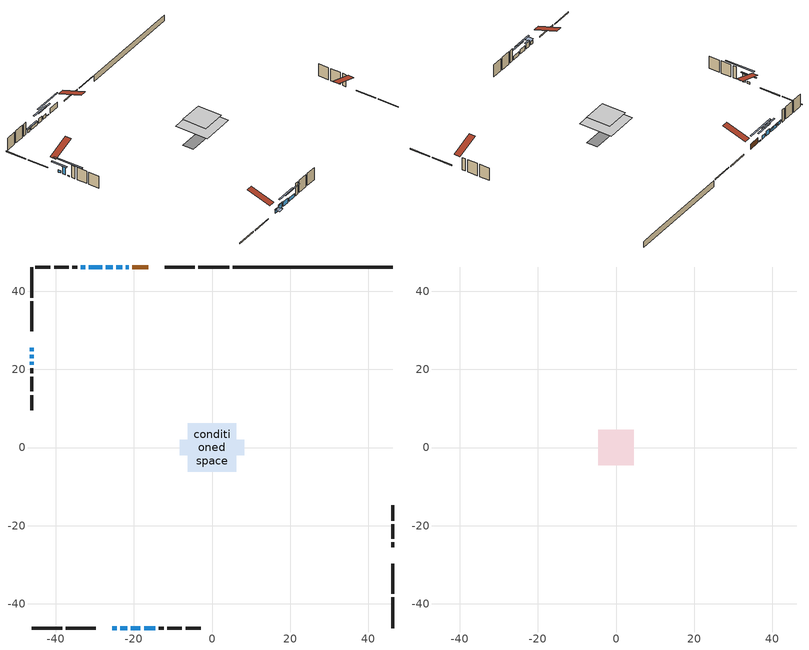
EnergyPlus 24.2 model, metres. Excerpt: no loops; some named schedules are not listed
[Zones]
conditioned space
 floor outside (Floor1 construction): -2.18,-2.18 -2.18,2.18 2.18,2.18 2.18,-2.18 z0.31
 floor adiabatic (AdiabaticFloorConstruction): -6.24,-6.24 -6.24,6.24 6.24,6.24 6.24,-6.24 z2.75
 floor foundation (Slab1 construction): -8.21,-2 -8.21,2 8.21,2 8.21,-2 z-2.01
 wall outside (RimJoist1 construction): 4.4,46.17 -3.49,46.17 / -46.17,-46.17 -38.29,-46.17 / -46.17,46.17 -46.17,38.29 / 46.17,-46.17 46.17,-38.29 z0.31:0.61
 wall outside (RimJoist2 construction): -4.41,46.17 -12.07,46.17 / -37.36,-46.17 -29.7,-46.17 / -46.17,37.36 -46.17,29.7 / 46.17,-37.36 46.17,-29.7 z0.31:0.61
 wall outside (AdiabaticWallConstruction 1): -16.26,46.17 -20.37,46.17 z0.31:2.34
 wall outside (AdiabaticWallConstruction): -25.51,-46.17 -24.39,-46.17 / -32.43,46.17 -33.6,46.17 z0.31:1.48; -23.47,-46.17 -21.74,-46.17 z0.31:2.29; -46.17,25.51 -46.17,24.65 z0.31:1.17; -46.17,23.72 -46.17,22.8 z0.31:3.36; -21.3,46.17 -22.04,46.17 / -46.17,21.88 -46.17,21.14 z0.31:0.57; -22.97,46.17 -24.44,46.17 / -17.39,-46.17 -14.49,-46.17 z0.31:1.63; -25.37,46.17 -27.12,46.17 z0.31:2.09; -20.81,-46.17 -18.32,-46.17 z0.31:2.04; -28.05,46.17 -31.51,46.17 z0.31:1.45
 wall outside (Wall1 construction): -34.53,46.17 -35.76,46.17 / -13.57,-46.17 -12.33,-46.17 / -46.17,20.21 -46.17,18.98 / 46.17,-25.51 46.17,-24.28 z0.31:5.19
 wall outside (Wall2 construction): -36.69,46.17 -40.39,46.17 / -11.4,-46.17 -7.7,-46.17 / -46.17,18.05 -46.17,14.35 / 46.17,-23.35 46.17,-19.65 z0.31:5.19
 wall outside (Wall3 construction): -41.32,46.17 -45.24,46.17 / -6.77,-46.17 -2.85,-46.17 / -46.17,13.42 -46.17,9.5 / 46.17,-18.72 46.17,-14.8 z0.31:5.19
 wall foundation (FoundationWall1 construction): 5.33,46.17,-2.01 5.33,46.17,0.31 42.09,46.17,0.31 42.09,46.17,0.22 46.17,46.17,0.22 46.17,46.17,-2.01
 window (WindowConstruction 9): -25.51,-46.17 -24.4,-46.17 z0.31:1.48
 window (WindowConstruction 6): -23.47,-46.17 -21.74,-46.17 z0.31:2.29
 window (WindowConstruction 7): -46.17,25.51 -46.17,24.65 z0.31:1.17
 window (WindowConstruction 8): -46.17,23.72 -46.17,22.81 z0.31:3.36
 window (WindowConstruction 10): -21.3,46.17 -22.04,46.17 z0.31:0.56
 window (WindowConstruction 11): -46.17,21.88 -46.17,21.14 z0.31:0.56
 window (WindowConstruction): -22.97,46.17 -24.44,46.17 z0.31:1.63
 window (WindowConstruction 1): -25.37,46.17 -27.12,46.17 z0.31:2.09
 window (WindowConstruction 2): -20.81,-46.17 -18.32,-46.17 z0.31:2.04
 window (WindowConstruction 3): -28.05,46.17 -31.51,46.17 z0.31:1.45
 window (WindowConstruction 4): -32.43,46.17 -33.6,46.17 z0.31:1.48
 window (WindowConstruction 5): -17.39,-46.17 -14.49,-46.17 z0.31:1.63
 door (Door): -16.26,46.17 -20.37,46.17 z0.31:2.34
 ceiling adiabatic (AdiabaticFloorConstruction): 6.24,-6.24 6.24,6.24 -6.24,6.24 -6.24,-6.24 z2.75
attic - vented
 floor to conditioned space (Floor2 construction Reversed): -4.54,-4.54 -4.54,4.54 4.54,4.54 4.54,-4.54 z5.19
 roof outside (Roof1 construction): -15.33,46.17,5.19 -15.33,37.33,8.14 -13,37.33,8.14 -13,46.17,5.19; -26.44,-46.17,5.19 -26.44,-37.33,8.14 -28.77,-37.33,8.14 -28.77,-46.17,5.19; -46.17,26.44,5.19 -37.33,26.44,8.14 -37.33,28.77,8.14 -46.17,28.77,5.19; 46.17,-26.44,5.19 37.33,-26.44,8.14 37.33,-28.77,8.14 46.17,-28.77,5.19
shading: -24,-46.17 -25.91,-46.17 -25.91,-48.15 -24,-48.15 z1.88; -21.54,-46.17 -23.67,-46.17 -23.67,-46.58 -21.54,-46.58 z2.49; -46.17,22.04 -46.17,28.12 -46.58,28.12 -46.58,22.04 z3.78; -46.17,22.6 -46.17,23.92 -46.58,23.92 -46.58,22.6 z3.56; -27.39,46.17 -15.95,46.17 -15.95,46.58 -27.39,46.58 z5.91; -46.17,15.79 -46.17,27.23 -46.58,27.23 -46.58,15.79 z5.91; -27.05,46.17 -20.36,46.17 -20.36,46.58 -27.05,46.58 z4.24; -29.73,46.17 -22.76,46.17 -22.76,46.58 -29.73,46.58 z4.7; -15.71,-46.17 -23.42,-46.17 -23.42,-46.58 -15.71,-46.58 z4.65; -31.71,46.17 -27.85,46.17 -27.85,46.58 -31.71,46.58 z1.65; -33.8,46.17 -32.23,46.17 -32.23,46.58 -33.8,46.58 z1.68; -11.89,-46.17 -20,-46.17 -20,-46.58 -11.89,-46.58 z4.24
[Building]
Building 1: Terrain=Suburbs
[Site:Location]
Toronto City Centre_ON: Latitude {deg}=43.63; Longitude {deg}=-79.39; Time Zone {hr}=-5; Elevation {m}=77; Keep Site Location Information=Yes
[Site:GroundTemperature:Shallow]
5.01852, 3.26908, 3.12898, 3.95918, 7.29196, 10.6092, 13.4851, 15.3069, 15.4617, 13.9799, 11.1774, 7.9619
[Site:WaterMainsTemperature]
Calculation Method=Schedule; Temperature Schedule=mains temperature schedule
[Material] Roughness=Rough; Thermal Absorptance=0.9
Name | Thickness {m} | Conductivity {W/m-K} | Density {kg/m3} | Specific Heat {J/kg-K} | Solar Absorptance | Visible Absorptance
asphalt or fiberglass shingles | 0.00635 | 0.162714 | 1121.4 | 1465.45 | 0.4 | 0.4
ceiling loosefill ins | 0.254 | 0.0480833 | 16.02 | 1046.75 | 0.7 | 0.7
ceiling stud and cavity | 0.1397 | 0.702079 | 65.682 | 1177.47 | 0.7 | 0.7
concrete 4.0 in. | 0.1016 | 1.803125 | 2242.8 | 837.4 | 0.7 | 0.7
concrete 8.0 in. | 0.2032 | 1.803125 | 2242.8 | 837.4 | 0.7 | 0.7
door material | 0.04445 | 0.053851 | 512.64 | 1214.23 | 0.7 | 0.7
exterior vertical ins | 0.00217412 | 0.029427 | 32.04 | 1214.23 | 0.7 | 0.7
floor covering | 0.0127 | 0.0433444 | 54.468 | 1339.84 | 0.6 | 0.6
floor rigid ins | 0.103632 | 0.029427 | 32.04 | 1214.23 | 0.7 | 0.7
floor rigid ins 1; wall rigid ins | 0.512978 | 0.029427 | 32.04 | 1214.23 | 0.7 | 0.7
floor stud and cavity | 0.1397 | 0.574091 | 92.3553 | 1139.71 | 0.7 | 0.7
floor stud and cavity 1 | 0.1397 | 1.75129 | 37.0049 | 1207.88 | 0.7 | 0.7
furniture material conditioned space 1 | 0.1524 | 0.115458 | 640.8 | 1214.23 | 0.6 | 0.6
gypsum board | 0.0127 | 0.160291 | 801 | 837.4 | 0.6 | 0.6
gypsum board 1 | 0.0127 | 0.160291 | 801 | 837.4 | 0.7 | 0.7
osb sheathing 0.5 in. | 0.0127 | 0.115458 | 512.64 | 1214.23 | 0.7 | 0.7
osb sheathing 0.75 in. | 0.01905 | 0.115458 | 512.64 | 1214.23 | 0.7 | 0.7
osb sheathing 2.0 in. | 0.0508 | 0.115458 | 512.64 | 1214.23 | 0.7 | 0.7
rim joist rigid ins | 0.051816 | 0.029427 | 32.04 | 1214.23 | 0.7 | 0.7
rim joist stud and cavity | 0.0508 | 0.0405436 | 125.044 | 1163.47 | 0.6 | 0.6
rim joist stud and cavity 1 | 0.0508 | 0.275866 | 125.044 | 1163.47 | 0.6 | 0.6
wall stud and cavity | 0.1397 | 0.0888448 | 139.0536 | 1170.24 | 0.7 | 0.7
wall stud and cavity 1 | 0.1397 | 0.0817921 | 139.0536 | 1170.24 | 0.7 | 0.7
wall stud and cavity 2 | 0.1397 | 0.0820459 | 139.0536 | 1170.24 | 0.7 | 0.7
wall stud and cavity 3 | 0.0889 | 0.380278 | 52.3479 | 1209.89 | 0.7 | 0.7
wall stud and cavity 4 | 0.0889 | 0.391764 | 83.0341 | 1211.67 | 0.7 | 0.7
wood siding | 0.0254 | 0.102417 | 544.68 | 1172.36 | 0.4 | 0.4
wood siding 1; wood siding 2; wood siding 3 | 0.0254 | 0.102417 | 544.68 | 1172.36 | 0.7 | 0.7
[WindowMaterial:SimpleGlazingSystem]
Name | U-Factor {W/m2-K} | Solar Heat Gain Coefficient
WindowMaterial | 2.9219 | 0.62
WindowMaterial 1 | 2.88953 | 0.69
WindowMaterial 10 | 7.10715 | 0.51
WindowMaterial 2 | 1.94699 | 0.66
WindowMaterial 3 | 2.958238 | 0.59
WindowMaterial 4 | 2.99117 | 0.56
WindowMaterial 5 | 2.77541 | 0.68
WindowMaterial 6 | 2.76746 | 0.65
WindowMaterial 7 | 2.95653 | 0.63
WindowMaterial 8 | 2.94348 | 0.61
WindowMaterial 9 | 2.97754 | 0.61
[Construction]
AdiabaticFloorConstruction: floor stud and cavity 1, floor rigid ins 1, osb sheathing 0.75 in., floor covering
AdiabaticWallConstruction: wood siding 2, wall rigid ins, wall stud and cavity 3, gypsum board
AdiabaticWallConstruction 1: wood siding 3, wall rigid ins, wall stud and cavity 3, gypsum board
Door: door material
Floor1 construction: floor stud and cavity, floor rigid ins, osb sheathing 0.75 in., floor covering
Floor2 construction Reversed: gypsum board, ceiling stud and cavity, ceiling loosefill ins
FoundationWall1 construction: concrete 8.0 in., gypsum board 1
furniture construction conditioned space 1: furniture material conditioned space 1
PartitionWallConstruction: gypsum board, wall stud and cavity 4, gypsum board
RimJoist1 construction: wood siding 1, rim joist rigid ins, osb sheathing 2.0 in., rim joist stud and cavity
RimJoist2 construction: wood siding 1, rim joist rigid ins, osb sheathing 2.0 in., rim joist stud and cavity 1
Roof1 construction: asphalt or fiberglass shingles
Slab1 construction: concrete 4.0 in.
Wall1 construction: wood siding, osb sheathing 0.5 in., wall stud and cavity, gypsum board
Wall2 construction: wood siding, osb sheathing 0.5 in., wall stud and cavity 1, gypsum board
Wall3 construction: wood siding, osb sheathing 0.5 in., wall stud and cavity 2, gypsum board
WindowConstruction: WindowMaterial
WindowConstruction 1: WindowMaterial 1
WindowConstruction 10; WindowConstruction 11: WindowMaterial 10
WindowConstruction 2: WindowMaterial 2
WindowConstruction 3: WindowMaterial 3
WindowConstruction 4: WindowMaterial 4
WindowConstruction 5: WindowMaterial 5
WindowConstruction 6: WindowMaterial 6
WindowConstruction 7: WindowMaterial 7
WindowConstruction 8: WindowMaterial 8
WindowConstruction 9: WindowMaterial 9
[Zone] Multiplier=1; Part of Total Floor Area=Yes
Name | Volume {m3}
attic - vented | 39.4939
conditioned space | 598.8
[Space]
Name | Zone | Volume {m3}
attic - vented 1 | attic - vented | 39.4939
conditioned space 1 | conditioned space | 598.8
[ZoneInfiltration:EffectiveLeakageArea]
infil attic - vented 1: Zone or Space=attic - vented 1; Schedule=Always On Discrete; Effective Air Leakage Area {cm2}=3473.68; Stack Coefficient=0.000205064; Wind Coefficient=9.67531e-06
[ZoneMixing]
whole house fan mix: Zone or Space=attic - vented; Schedule=Always On Continuous; Design Flow Rate Calculation Method=Flow/Zone; Design Flow Rate {m3/s}=0; Source Zone or Space=conditioned space
[SurfaceProperty:ExposedFoundationPerimeter]
Slab1: Exposed Perimeter Calculation Method=TotalExposedPerimeter; Total Exposed Perimeter {m}=40.844
[InternalMass] Zone or ZoneList=conditioned space; Space or SpaceList=conditioned space 1
Name | Construction | Surface Area {m2}
furniture mass conditioned space 1 | furniture construction conditioned space 1 | 96.1161
partition wall mass | PartitionWallConstruction | 240.29
[Lights]
interior lighting: Zone or ZoneList or Space or SpaceList=conditioned space 1; Schedule=interior lighting schedule; Design Level Calculation Method=LightingLevel; Lighting Level {W}=343.2; Return Air Fraction=0; Fraction Radiant=0.6; Fraction Visible=0.2; Fraction Replaceable=1
[People]
occupants: Zone or ZoneList or Space or SpaceList=conditioned space 1; Number of People Schedule=occupants schedule; Number of People Calculation Method=People; Number of People=3; Fraction Radiant=0.314171; Sensible Heat Fraction=0.56303; Activity Level Schedule=occupants activity schedule; Carbon Dioxide Generation Rate {m3/s-W}=0; Enable ASHRAE 55 Comfort Warnings=No; Mean Radiant Temperature Calculation Type=EnclosureAveraged
[ElectricEquipment] Zone or ZoneList or Space or SpaceList=conditioned space 1; Design Level Calculation Method=EquipmentLevel
Name | Schedule | Design Level {W} | Fraction Latent | Fraction Radiant | Fraction Lost
clothes dryer | clothes dryer schedule | 140.772 | 0.015 | 0.081 | 0.85
clothes washer | clothes washer schedule | 32.1985 | 0.03 | 0.162 | 0.7
cooking range | cooking range schedule | 215.147 | 0.08 | 0.432 | 0.2
dishwasher | dishwasher schedule | 66.8632 | 0.3 | 0.18 | 0.4
fridge | fridge schedule | 72.9452 | 0 | 0.6 | 0
mech vent house fan | mech vent house fan schedule | 0.95 | 0 | 0 | 1
mech vent house fan cfis | mech vent house fan cfis schedule | 0 | 0 | 0 | 0
misc plug loads | misc plug loads schedule | 494.7 | 0.045 | 0.513 | 0.1
whole house fan | Always On Discrete | 0 | 0 | 0 | 1
[OtherEquipment] Zone or ZoneList or Space or SpaceList=conditioned space 1; Design Level Calculation Method=EquipmentLevel
Name | Fuel Type | Schedule | Design Level {W} | Fraction Latent | Fraction Radiant | Fraction Lost
clothes dryer 1 | Electricity | clothes dryer schedule | 0 | 0.015 | 0.081 | 0.85
cooking range 1 | Electricity | cooking range schedule | 0 | 0.08 | 0.432 | 0.2
general water use latent | None | general water use schedule | 62.594 | 1 | 0 | 0
general water use sensible | None | general water use schedule | -61.6891 | 0 | 0.6 | 0
mech vent house fan latent load | None | Always On Discrete | 0 | 1 | 0 | 0
mech vent house fan sensible load | None | Always On Discrete | 0 | 0 | 0 | 0
water heater energy adjustment1 | NaturalGas | Always On Discrete | 0.01 | 0 | 0 | 1
[ZoneInfiltration:DesignFlowRate] Zone or ZoneList or Space or SpaceList=conditioned space 1; Schedule=Always On Discrete; Design Flow Rate Calculation Method=Flow/Zone; Design Flow Rate {m3/s}=0
infil flow; natural vent flow; whole house fan flow
[AvailabilityManager:Scheduled]
central ac and furnace airloop Availability Manager: Schedule=Always On Discrete
[Foundation:Kiva]
Foundation Kiva 1: Initial Indoor Air Temperature {C}=18; Wall Height Above Grade {m}=0.309982; Wall Depth Below Slab {m}=0.2032; Custom Block Material Name 1=exterior vertical ins; Custom Block Depth 1 {m}=2.31999; Custom Block X Position 1 {m}=0.2159; Custom Block Z Position 1 {m}=0
[Foundation:Kiva:Settings]
Soil Conductivity {W/m-K}=0.849921; Soil Density {kg/m3}=1842.3; Soil Specific Heat {J/kg-K}=418.7; Ground Solar Absorptivity=0.9; Ground Thermal Absorptivity=0.9; Ground Surface Roughness {m}=0.03; Far-Field Width {m}=40; Deep-Ground Boundary Condition=ZeroFlux; Deep-Ground Depth {m}=40; Minimum Cell Dimension {m}=0.2; Maximum Cell Growth Coefficient=3; Simulation Timestep=Timestep
[Exterior:Lights]
exterior lighting: Schedule=exterior lighting schedule; Design Level {W}=75.6
[EnergyManagementSystem:GlobalVariable]
central_ac_and_furnace_airloop_Fan_RTF
infil_program_Qfan
infil_program_Qinf
natural_vent_program_Qnv
natural_vent_program_Qwhf
[EnergyManagementSystem:Sensor]
Name | Output:Variable or Output:Meter Index Key | Output:Variable or Output:Meter
airflow_gain | infil flow | Infiltration Sensible Heat Gain Energy
airflow_gain_1 | natural vent flow | Infiltration Sensible Heat Gain Energy
airflow_gain_2 | whole house fan flow | Infiltration Sensible Heat Gain Energy
airflow_loss | infil flow | Infiltration Sensible Heat Loss Energy
airflow_loss_1 | natural vent flow | Infiltration Sensible Heat Loss Energy
airflow_loss_2 | whole house fan flow | Infiltration Sensible Heat Loss Energy
clg_load_cond |  | Cooling:EnergyTransfer:Zone:CONDITIONED SPACE
clg_sp_s; clg_sp_s_1 | cooling setpoint | Schedule Value
clothes_dryer_exhaust_0_sch_s | clothes dryer exhaust 0 schedule | Schedule Value
cool_season | cooling season schedule | Schedule Value
htg_load_cond |  | Heating:EnergyTransfer:Zone:CONDITIONED SPACE
htg_sp_s; htg_sp_s_1 | heating setpoint | Schedule Value
ig_ee_conv | clothes dryer | Electric Equipment Convective Heating Energy
ig_ee_conv_2 | cooking range | Electric Equipment Convective Heating Energy
ig_ee_conv_4 | fridge | Electric Equipment Convective Heating Energy
ig_ee_conv_5 | misc plug loads | Electric Equipment Convective Heating Energy
ig_ee_conv_6 | whole house fan | Electric Equipment Convective Heating Energy
ig_ee_rad | clothes dryer | Electric Equipment Radiant Heating Energy
ig_ee_rad_2 | cooking range | Electric Equipment Radiant Heating Energy
ig_ee_rad_4 | fridge | Electric Equipment Radiant Heating Energy
ig_ee_rad_5 | misc plug loads | Electric Equipment Radiant Heating Energy
ig_ee_rad_6 | whole house fan | Electric Equipment Radiant Heating Energy
ig_lgt_conv | interior lighting | Lights Convective Heating Energy
ig_lgt_rad | interior lighting | Lights Radiant Heating Energy
ig_lgt_vis | interior lighting | Lights Visible Radiation Heating Energy
ig_oe_conv | clothes dryer 1 | Other Equipment Convective Heating Energy
ig_oe_conv_1 | cooking range 1 | Other Equipment Convective Heating Energy
ig_oe_conv_2 | general water use latent | Other Equipment Convective Heating Energy
ig_oe_conv_3 | general water use sensible | Other Equipment Convective Heating Energy
ig_oe_conv_4 | water heater energy adjustment1 | Other Equipment Convective Heating Energy
ig_oe_rad | clothes dryer 1 | Other Equipment Radiant Heating Energy
ig_oe_rad_1 | cooking range 1 | Other Equipment Radiant Heating Energy
ig_oe_rad_2 | general water use latent | Other Equipment Radiant Heating Energy
ig_oe_rad_3 | general water use sensible | Other Equipment Radiant Heating Energy
ig_oe_rad_4 | water heater energy adjustment1 | Other Equipment Radiant Heating Energy
ig_ppl_conv | occupants | People Convective Heating Energy
ig_ppl_rad | occupants | People Radiant Heating Energy
im_conv | furniture mass conditioned space 1 | Surface Inside Face Convection Heat Gain Energy
im_conv_1 | partition wall mass | Surface Inside Face Convection Heat Gain Energy
im_ig | furniture mass conditioned space 1 | Surface Inside Face Internal Gains Radiation Heat Gain Energy
im_ig_1 | partition wall mass | Surface Inside Face Internal Gains Radiation Heat Gain Energy
im_lgt | furniture mass conditioned space 1 | Surface Inside Face Lights Radiation Heat Gain Energy
im_lgt_1 | partition wall mass | Surface Inside Face Lights Radiation Heat Gain Energy
im_sol | furniture mass conditioned space 1 | Surface Inside Face Solar Radiation Heat Gain Energy
im_sol_1 | partition wall mass | Surface Inside Face Solar Radiation Heat Gain Energy
im_surf | furniture mass conditioned space 1 | Surface Inside Face Net Surface Thermal Radiation Heat Gain Energy
im_surf_1 | partition wall mass | Surface Inside Face Net Surface Thermal Radiation Heat Gain Energy
mv_conv | mech vent house fan | Electric Equipment Convective Heating Energy
mv_conv_1 | mech vent house fan cfis | Electric Equipment Convective Heating Energy
mv_conv_2 | mech vent house fan latent load | Other Equipment Convective Heating Energy
mv_conv_3 | mech vent house fan sensible load | Other Equipment Convective Heating Energy
mv_rad | mech vent house fan | Electric Equipment Radiant Heating Energy
mv_rad_1 | mech vent house fan cfis | Electric Equipment Radiant Heating Energy
mv_rad_2 | mech vent house fan latent load | Other Equipment Radiant Heating Energy
mv_rad_3 | mech vent house fan sensible load | Other Equipment Radiant Heating Energy
natural_vent_s | natural vent schedule | Schedule Value
out_pb_s |  | Site Outdoor Air Barometric Pressure
out_wt_s |  | Site Outdoor Air Humidity Ratio
site_vw_s |  | Site Wind Speed
ss_back_out | Window1 | Surface Window Shortwave from Zone Back Out Window Heat Transfer Rate
ss_back_out_1 | Window11 | Surface Window Shortwave from Zone Back Out Window Heat Transfer Rate
ss_back_out_10 | Window8 | Surface Window Shortwave from Zone Back Out Window Heat Transfer Rate
ss_back_out_11 | Window9 | Surface Window Shortwave from Zone Back Out Window Heat Transfer Rate
ss_back_out_2 | Window12 | Surface Window Shortwave from Zone Back Out Window Heat Transfer Rate
ss_back_out_3 | Window13 | Surface Window Shortwave from Zone Back Out Window Heat Transfer Rate
ss_back_out_4 | Window14 | Surface Window Shortwave from Zone Back Out Window Heat Transfer Rate
ss_back_out_5 | Window15 | Surface Window Shortwave from Zone Back Out Window Heat Transfer Rate
ss_back_out_6 | Window3 | Surface Window Shortwave from Zone Back Out Window Heat Transfer Rate
ss_back_out_7 | Window4 | Surface Window Shortwave from Zone Back Out Window Heat Transfer Rate
ss_back_out_8 | Window5 | Surface Window Shortwave from Zone Back Out Window Heat Transfer Rate
ss_back_out_9 | Window6 | Surface Window Shortwave from Zone Back Out Window Heat Transfer Rate
ss_conv | Door1 | Surface Inside Face Convection Heat Gain Energy
ss_conv_1 | Window1 | Surface Inside Face Convection Heat Gain Energy
ss_conv_10 | Window6 | Surface Inside Face Convection Heat Gain Energy
ss_conv_11 | Window8 | Surface Inside Face Convection Heat Gain Energy
ss_conv_12 | Window9 | Surface Inside Face Convection Heat Gain Energy
ss_conv_2 | Window11 | Surface Inside Face Convection Heat Gain Energy
ss_conv_3 | Window12 | Surface Inside Face Convection Heat Gain Energy
ss_conv_4 | Window13 | Surface Inside Face Convection Heat Gain Energy
ss_conv_5 | Window14 | Surface Inside Face Convection Heat Gain Energy
ss_conv_6 | Window15 | Surface Inside Face Convection Heat Gain Energy
ss_conv_7 | Window3 | Surface Inside Face Convection Heat Gain Energy
ss_conv_8 | Window4 | Surface Inside Face Convection Heat Gain Energy
ss_conv_9 | Window5 | Surface Inside Face Convection Heat Gain Energy
ss_ig | Door1 | Surface Inside Face Internal Gains Radiation Heat Gain Energy
ss_ig_1 | Window1 | Surface Inside Face Internal Gains Radiation Heat Gain Energy
ss_ig_10 | Window6 | Surface Inside Face Internal Gains Radiation Heat Gain Energy
ss_ig_11 | Window8 | Surface Inside Face Internal Gains Radiation Heat Gain Energy
ss_ig_12 | Window9 | Surface Inside Face Internal Gains Radiation Heat Gain Energy
ss_ig_2 | Window11 | Surface Inside Face Internal Gains Radiation Heat Gain Energy
ss_ig_3 | Window12 | Surface Inside Face Internal Gains Radiation Heat Gain Energy
ss_ig_4 | Window13 | Surface Inside Face Internal Gains Radiation Heat Gain Energy
ss_ig_5 | Window14 | Surface Inside Face Internal Gains Radiation Heat Gain Energy
ss_ig_6 | Window15 | Surface Inside Face Internal Gains Radiation Heat Gain Energy
ss_ig_7 | Window3 | Surface Inside Face Internal Gains Radiation Heat Gain Energy
ss_ig_8 | Window4 | Surface Inside Face Internal Gains Radiation Heat Gain Energy
ss_ig_9 | Window5 | Surface Inside Face Internal Gains Radiation Heat Gain Energy
ss_lgt | Door1 | Surface Inside Face Lights Radiation Heat Gain Energy
ss_sol | Door1 | Surface Inside Face Solar Radiation Heat Gain Energy
ss_surf | Door1 | Surface Inside Face Net Surface Thermal Radiation Heat Gain Energy
ss_surf_1 | Window1 | Surface Inside Face Net Surface Thermal Radiation Heat Gain Energy
ss_surf_10 | Window6 | Surface Inside Face Net Surface Thermal Radiation Heat Gain Energy
ss_surf_11 | Window8 | Surface Inside Face Net Surface Thermal Radiation Heat Gain Energy
ss_surf_12 | Window9 | Surface Inside Face Net Surface Thermal Radiation Heat Gain Energy
ss_surf_2 | Window11 | Surface Inside Face Net Surface Thermal Radiation Heat Gain Energy
ss_surf_3 | Window12 | Surface Inside Face Net Surface Thermal Radiation Heat Gain Energy
ss_surf_4 | Window13 | Surface Inside Face Net Surface Thermal Radiation Heat Gain Energy
ss_surf_5 | Window14 | Surface Inside Face Net Surface Thermal Radiation Heat Gain Energy
ss_surf_6 | Window15 | Surface Inside Face Net Surface Thermal Radiation Heat Gain Energy
ss_surf_7 | Window3 | Surface Inside Face Net Surface Thermal Radiation Heat Gain Energy
ss_surf_8 | Window4 | Surface Inside Face Net Surface Thermal Radiation Heat Gain Energy
ss_surf_9 | Window5 | Surface Inside Face Net Surface Thermal Radiation Heat Gain Energy
ss_trans_in | Window1 | Surface Window Transmitted Solar Radiation Rate
ss_trans_in_1 | Window11 | Surface Window Transmitted Solar Radiation Rate
ss_trans_in_10 | Window8 | Surface Window Transmitted Solar Radiation Rate
ss_trans_in_11 | Window9 | Surface Window Transmitted Solar Radiation Rate
ss_trans_in_2 | Window12 | Surface Window Transmitted Solar Radiation Rate
ss_trans_in_3 | Window13 | Surface Window Transmitted Solar Radiation Rate
ss_trans_in_4 | Window14 | Surface Window Transmitted Solar Radiation Rate
ss_trans_in_5 | Window15 | Surface Window Transmitted Solar Radiation Rate
ss_trans_in_6 | Window3 | Surface Window Transmitted Solar Radiation Rate
ss_trans_in_7 | Window4 | Surface Window Transmitted Solar Radiation Rate
ss_trans_in_8 | Window5 | Surface Window Transmitted Solar Radiation Rate
ss_trans_in_9 | Window6 | Surface Window Transmitted Solar Radiation Rate
ss_trans_out | Window1 | Surface Inside Face Initial Transmitted Diffuse Transmitted Out Window Solar Radiation Rate
ss_trans_out_1 | Window11 | Surface Inside Face Initial Transmitted Diffuse Transmitted Out Window Solar Radiation Rate
ss_trans_out_10 | Window8 | Surface Inside Face Initial Transmitted Diffuse Transmitted Out Window Solar Radiation Rate
ss_trans_out_11 | Window9 | Surface Inside Face Initial Transmitted Diffuse Transmitted Out Window Solar Radiation Rate
ss_trans_out_2 | Window12 | Surface Inside Face Initial Transmitted Diffuse Transmitted Out Window Solar Radiation Rate
ss_trans_out_3 | Window13 | Surface Inside Face Initial Transmitted Diffuse Transmitted Out Window Solar Radiation Rate
ss_trans_out_4 | Window14 | Surface Inside Face Initial Transmitted Diffuse Transmitted Out Window Solar Radiation Rate
ss_trans_out_5 | Window15 | Surface Inside Face Initial Transmitted Diffuse Transmitted Out Window Solar Radiation Rate
ss_trans_out_6 | Window3 | Surface Inside Face Initial Transmitted Diffuse Transmitted Out Window Solar Radiation Rate
ss_trans_out_7 | Window4 | Surface Inside Face Initial Transmitted Diffuse Transmitted Out Window Solar Radiation Rate
ss_trans_out_8 | Window5 | Surface Inside Face Initial Transmitted Diffuse Transmitted Out Window Solar Radiation Rate
ss_trans_out_9 | Window6 | Surface Inside Face Initial Transmitted Diffuse Transmitted Out Window Solar Radiation Rate
s_conv | Floor1 | Surface Inside Face Convection Heat Gain Energy
